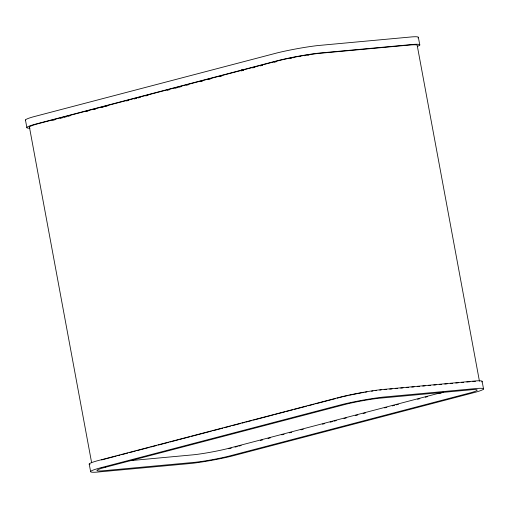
<?xml version="1.0" encoding="UTF-8"?>
<svg xmlns="http://www.w3.org/2000/svg" width="509" height="509" viewBox="0 0 509 509"><rect width="100%" height="100%" fill="white"/><g stroke="black" fill="none" stroke-linecap="round" stroke-linejoin="round"><path stroke-width="0.76" d="M52.675 120.334L54.978 119.73M60.367 118.317L62.671 117.713M64.21 117.305L66.514 116.701M68.053 116.3L70.363 115.696M85.741 111.662L88.051 111.057M93.433 109.645L95.743 109.041M101.126 107.628L103.429 107.024M104.969 106.623L107.278 106.018M126.506 100.979L128.809 100.375M134.191 98.962L136.501 98.358M138.041 97.951L140.344 97.346M145.727 95.934L148.036 95.329M167.264 90.29L169.567 89.686M174.956 88.273L177.259 87.669M178.799 87.268L181.109 86.664M186.491 85.251L188.794 84.647M200.33 81.625L202.639 81.02M208.022 79.608L210.332 79.003M219.557 76.579L221.867 75.975M241.094 70.936L243.397 70.331M252.629 67.913L254.933 67.309M260.315 65.896L262.625 65.292M274.16 62.27L276.47 61.665M101.609 459.939L116.186 456.115M117.719 455.714L120.022 455.11M121.556 454.709L127.695 453.099M129.229 452.698L135.362 451.089M136.896 450.688L149.175 447.468M150.709 447.067L156.842 445.458M158.382 445.057L168.352 442.442M169.885 442.041L178.328 439.827M179.862 439.426L182.158 438.822M183.698 438.421L189.832 436.811M191.365 436.41L211.311 431.18M212.845 430.773L222.821 428.164M224.354 427.757L230.494 426.148M232.028 425.747L240.464 423.539M241.998 423.132L244.301 422.527M245.834 422.126L251.974 420.517M253.507 420.116L273.454 414.886M274.987 414.485L277.29 413.881M278.824 413.48L284.964 411.87M286.497 411.469L292.63 409.86M294.164 409.459L306.443 406.239M307.977 405.838L314.11 404.229M315.65 403.828L335.596 398.598M337.13 398.197L339.427 397.593A31.087 2.545 -10.5 0 1 341.895 396.963M443.25 392.095L226.632 448.855A27.212 2.227 -10.5 0 1 194.082 454.734L129.426 460.721M235.012 447.125L237.309 446.52M238.848 446.119L241.145 445.515M260.328 440.489L262.625 439.884M267.995 438.478L270.298 437.874M281.808 434.858L284.111 434.253M289.481 432.847L291.778 432.243M300.984 429.831L303.288 429.227M322.464 424.201L324.767 423.596M330.137 422.19L332.441 421.586M333.974 421.185L336.277 420.58M343.944 418.57L346.247 417.965M355.454 415.548L357.757 414.95M363.127 413.537L365.43 412.939M384.607 407.906L386.91 407.302M392.28 405.896L394.577 405.291M396.117 404.89L398.413 404.286M417.596 399.26L419.893 398.655M425.263 397.249L427.566 396.645M439.076 393.629L441.379 393.024M241.374 70.127L244.371 69.638M241.171 70.185L243.932 69.752M384.2 389.646L386.56 389.43M389.709 389.137L392.07 388.921M395.213 388.628L397.574 388.412M400.723 388.125L403.077 387.903M406.227 387.616L408.587 387.4M411.73 387.107L414.091 386.891M417.24 386.598L419.601 386.382M422.744 386.096L425.104 385.873M428.254 385.587L430.614 385.37M433.757 385.078L436.118 384.861M439.267 384.569L441.627 384.352M444.771 384.066L447.131 383.85M450.28 383.557L452.641 383.341M455.784 383.048L458.145 382.832M461.294 382.545L463.654 382.323M466.798 382.036L469.947 381.744M418.392 37.475L419.785 44.989M482.157 381.515L483.55 389.029M479.44 381.196L417.215 45.454A31.087 2.545 -10.5 0 0 409.147 45.078L320.256 53.267A31.087 2.545 -10.5 0 0 277.061 61.067L39.238 123.413A31.087 2.545 -10.5 0 0 29.509 127.345M29.414 127.021L91.639 462.764M25.45 119.971L26.843 127.485M89.215 464.011L90.608 471.525M25.558 120.321A33.702 2.761 -10.5 0 1 33.11 116.879L277.297 52.866A33.702 2.761 -10.5 0 1 317.616 45.581L412.373 36.852A33.702 2.761 -10.5 0 1 417.934 37.927M417.329 46.395A33.702 2.761 -10.5 0 0 413.766 44.366L319.009 53.095A33.702 2.761 -10.5 0 0 278.69 60.38L34.504 124.393A33.702 2.761 -10.5 0 0 29.961 128.223M342.538 396.804A31.087 2.545 -10.5 0 1 348.124 395.512M349.607 395.194A31.087 2.545 -10.5 0 1 353.443 394.392M354.099 394.259A31.087 2.545 -10.5 0 1 361.39 392.865M362.058 392.744A31.087 2.545 -10.5 0 1 364.05 392.394M365.367 392.172A31.087 2.545 -10.5 0 1 366.938 391.905M371.519 391.186A31.087 2.545 -10.5 0 1 372.989 390.969M375.127 390.67A31.087 2.545 -10.5 0 1 376.501 390.486M379.733 390.091A31.087 2.545 -10.5 0 1 381.222 389.926M231.347 448.085A31.087 2.545 -10.5 0 1 228.827 448.715M472.829 381.489A31.087 2.545 -10.5 0 1 475.47 381.324M89.991 464.596A33.702 2.761 -10.5 0 1 96.875 460.912L341.062 396.899A33.702 2.761 -10.5 0 1 381.381 389.62L476.131 380.891A33.702 2.761 -10.5 0 1 481.699 381.96M290.55 58.306A27.212 2.227 -10.5 0 1 291.911 58.026M293.286 57.752A27.212 2.227 -10.5 0 1 294.673 57.479M298.866 56.696A27.212 2.227 -10.5 0 1 300.265 56.448M304.401 55.742A27.212 2.227 -10.5 0 1 305.75 55.526M307.729 55.226A27.212 2.227 -10.5 0 1 309.014 55.036M101.202 467.631L98.269 468.433A33.702 2.761 -10.5 0 0 96.627 472.148L191.384 463.419A33.702 2.761 -10.5 0 0 231.703 456.134L475.89 392.121A33.702 2.761 -10.5 0 0 477.525 388.405L382.768 397.135A33.702 2.761 -10.5 0 0 342.449 404.413L101.202 467.631M105.668 467.192L103.174 467.873A27.212 2.227 -10.5 0 0 101.845 470.876L195.475 462.248A27.212 2.227 -10.5 0 0 228.026 456.369L470.984 392.674A27.212 2.227 -10.5 0 0 472.307 389.678L378.683 398.299A27.212 2.227 -10.5 0 0 346.126 404.178L105.668 467.192"/></g></svg>
